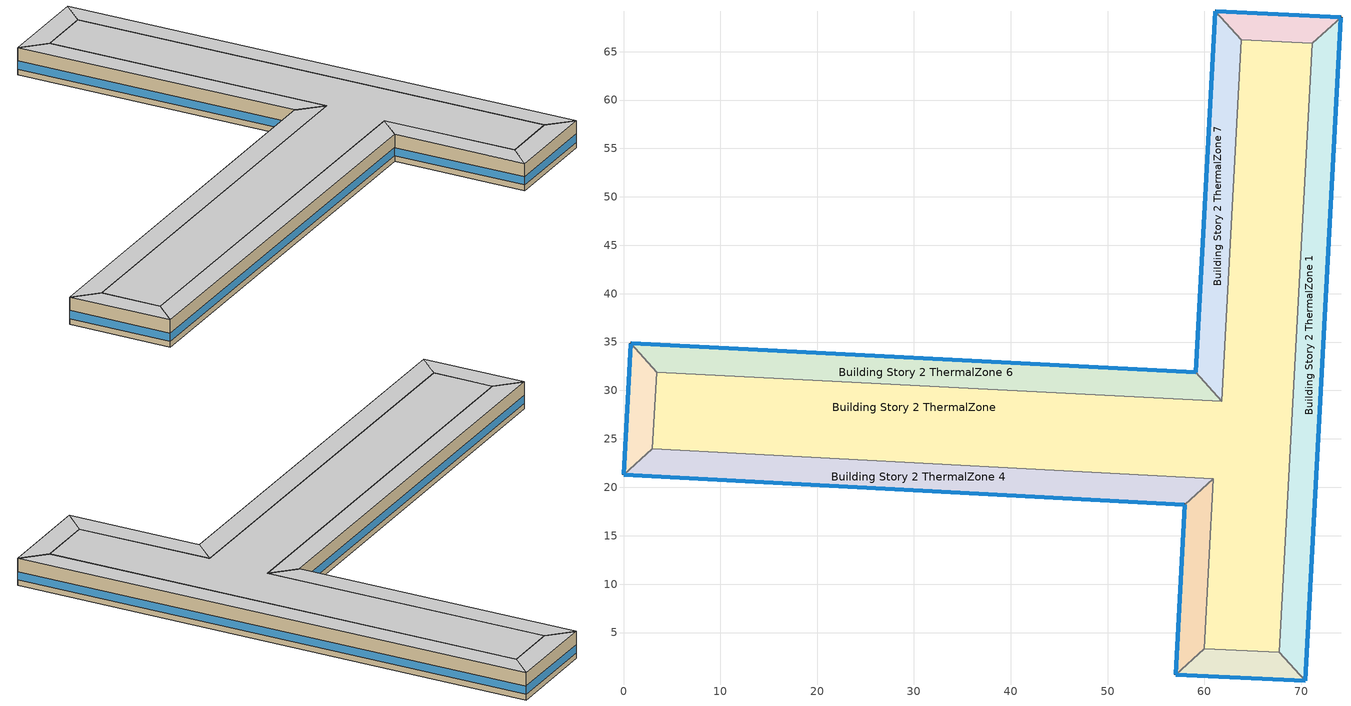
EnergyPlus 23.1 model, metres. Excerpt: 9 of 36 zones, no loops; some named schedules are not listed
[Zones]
Building Story 2 ThermalZone
 floor adiabatic (Typical Interior Ceiling): 71.13,65.85 67.74,2.97 59.99,3.35 60.92,20.89 2.98,23.99 3.43,31.9 61.79,28.9 63.8,66.22 z3.6
 wall adiabatic (Typical Interior Wall): 67.74,2.97 71.13,65.85 63.8,66.22 61.79,28.9 3.43,31.9 2.98,23.99 60.92,20.89 59.99,3.35 67.74,2.97 z3.6:7.2
 ceiling adiabatic (Typical Interior Floor): 63.8,66.22 61.79,28.9 3.43,31.9 2.98,23.99 60.92,20.89 59.99,3.35 67.74,2.97 71.13,65.85 z7.2
Building Story 2 ThermalZone 1
 floor adiabatic (Typical Interior Ceiling): 74.1,68.52 70.42,0 67.74,2.97 71.13,65.85 z3.6
 wall outside (Typical Insulated Steel Framed Exterior Wall R-12.99): 70.42,0 74.1,68.52 z3.6:7.2
 wall adiabatic (Typical Interior Wall): 74.1,68.52 71.13,65.85 67.74,2.97 70.42,0 z3.6:7.2
 window (U 0.55 SHGC 0.25): 70.42,0.03 74.1,68.5 z4.36:5.44
 ceiling adiabatic (Typical Interior Floor): 71.13,65.85 67.74,2.97 70.42,0 74.1,68.52 z7.2
Building Story 2 ThermalZone 2
 floor adiabatic (Typical Interior Ceiling): 70.42,0 57.02,0.67 59.99,3.35 67.74,2.97 z3.6
 wall outside (Typical Insulated Steel Framed Exterior Wall R-12.99): 57.02,0.67 70.42,0 z3.6:7.2
 wall adiabatic (Typical Interior Wall): 70.42,0 67.74,2.97 59.99,3.35 57.02,0.67 z3.6:7.2
 window (U 0.55 SHGC 0.25): 57.05,0.67 70.4,0 z4.36:5.45
 ceiling adiabatic (Typical Interior Floor): 67.74,2.97 59.99,3.35 57.02,0.67 70.42,0 z7.2
Building Story 2 ThermalZone 3
 floor adiabatic (Typical Interior Ceiling): 57.02,0.67 57.94,18.21 60.92,20.89 59.99,3.35 z3.6
 wall outside (Typical Insulated Steel Framed Exterior Wall R-12.99): 57.94,18.21 57.02,0.67 z3.6:7.2
 wall adiabatic (Typical Interior Wall): 57.02,0.67 59.99,3.35 60.92,20.89 57.94,18.21 z3.6:7.2
 window (U 0.55 SHGC 0.25): 57.94,18.19 57.02,0.69 z4.36:5.45
 ceiling adiabatic (Typical Interior Floor): 59.99,3.35 60.92,20.89 57.94,18.21 57.02,0.67 z7.2
Building Story 2 ThermalZone 4
 floor adiabatic (Typical Interior Ceiling): 57.94,18.21 0,21.32 2.98,23.99 60.92,20.89 z3.6
 wall outside (Typical Insulated Steel Framed Exterior Wall R-12.99): 0,21.32 57.94,18.21 z3.6:7.2
 wall adiabatic (Typical Interior Wall): 57.94,18.21 60.92,20.89 2.98,23.99 0,21.32 z3.6:7.2
 window (U 0.55 SHGC 0.25): 0.03,21.32 57.92,18.22 z4.36:5.44
 ceiling adiabatic (Typical Interior Floor): 60.92,20.89 2.98,23.99 0,21.32 57.94,18.21 z7.2
Building Story 2 ThermalZone 5
 floor adiabatic (Typical Interior Ceiling): 0,21.32 0.75,34.87 3.43,31.9 2.98,23.99 z3.6
 wall outside (Typical Insulated Steel Framed Exterior Wall R-12.99): 0.75,34.87 0,21.32 z3.6:7.2
 wall adiabatic (Typical Interior Wall): 0,21.32 2.98,23.99 3.43,31.9 0.75,34.87 z3.6:7.2
 window (U 0.55 SHGC 0.25): 0.75,34.85 0,21.35 z4.36:5.45
 ceiling adiabatic (Typical Interior Floor): 2.98,23.99 3.43,31.9 0.75,34.87 0,21.32 z7.2
Building Story 2 ThermalZone 6
 floor adiabatic (Typical Interior Ceiling): 0.75,34.87 59.12,31.87 61.79,28.9 3.43,31.9 z3.6
 wall outside (Typical Insulated Steel Framed Exterior Wall R-12.99): 59.12,31.87 0.75,34.87 z3.6:7.2
 wall adiabatic (Typical Interior Wall): 0.75,34.87 3.43,31.9 61.79,28.9 59.12,31.87 z3.6:7.2
 window (U 0.55 SHGC 0.25): 59.09,31.88 0.78,34.87 z4.36:5.44
 ceiling adiabatic (Typical Interior Ceiling): 3.43,31.9 61.79,28.9 59.12,31.87 0.75,34.87 z7.2
Building Story 2 ThermalZone 7
 floor adiabatic (Typical Interior Floor): 59.12,31.87 61.13,69.19 63.8,66.22 61.79,28.9 z3.6
 wall outside (Typical Insulated Steel Framed Exterior Wall R-12.99): 61.13,69.19 59.12,31.87 z3.6:7.2
 wall adiabatic (Typical Interior Wall): 59.12,31.87 61.79,28.9 63.8,66.22 61.13,69.19 z3.6:7.2
 window (U 0.55 SHGC 0.25): 61.12,69.17 59.12,31.9 z4.36:5.44
 ceiling adiabatic (Typical Interior Ceiling): 61.79,28.9 63.8,66.22 61.13,69.19 59.12,31.87 z7.2
Building Story 2 ThermalZone 8
 floor adiabatic (Typical Interior Floor): 61.13,69.19 74.1,68.52 71.13,65.85 63.8,66.22 z3.6
 wall outside (Typical Insulated Steel Framed Exterior Wall R-12.99): 74.1,68.52 61.13,69.19 z3.6:7.2
 wall adiabatic (Typical Interior Wall): 61.13,69.19 63.8,66.22 71.13,65.85 74.1,68.52 z3.6:7.2
 window (U 0.55 SHGC 0.25): 74.08,68.53 61.15,69.19 z4.36:5.45
 ceiling adiabatic (Typical Interior Ceiling): 63.8,66.22 71.13,65.85 74.1,68.52 61.13,69.19 z7.2
[Building]
bld_24: Terrain=City
[Site:Location]
Jack Northrop Fld H_CA_USA: Latitude {deg}=41.3137; Longitude {deg}=-105.578; Time Zone {hr}=-8; Elevation {m}=21
[Site:GroundTemperature:FCfactorMethod]
18.8, 14.3, 13.6, 13.2, 13.3, 12.6, 15.3, 15.6, 17.7, 19.4, 19.7, 18.5
[Site:WaterMainsTemperature]
Calculation Method=Correlation; Annual Average Outdoor Air Temperature {C}=8.96667; Maximum Difference In Monthly Average Outdoor Air Temperatures {deltaC}=26.2
[SizingPeriod:DesignDay] Day of Month=21; Dry-Bulb Temperature Range Modifier Type=DefaultMultipliers; Humidity Condition Type=Wetbulb; Barometric Pressure {Pa}=98769; Rain Indicator=No; Snow Indicator=No; Daylight Saving Time Indicator=No; Begin Environment Reset Mode=FullResetAtBeginEnvironment
Name | Month | Day Type | Maximum Dry-Bulb Temperature {C} | Daily Dry-Bulb Temperature Range {deltaC} | Wetbulb or DewPoint at Maximum Dry-Bulb {C} | Wind Speed {m/s} | Wind Direction {deg} | Solar Model Indicator | ASHRAE Clear Sky Optical Depth for Beam Irradiance (taub) | ASHRAE Clear Sky Optical Depth for Diffuse Irradiance (taud) | Sky Clearness
Buffalo Niagara Intl Ap Ann Clg .4% Condns DB=>MWB 1 | 7 | SummerDesignDay | 30.3 | 9.3 | 21.8 | 5.7 | 240 | ASHRAETau | 0.462 | 2.001
Buffalo Niagara Intl Ap Ann Clg .4% Condns WB=>MDB 1 | 7 | SummerDesignDay | 27.8 | 9.3 | 23.8 | 5.7 | 240 | ASHRAETau | 0.462 | 2.001
Buffalo Niagara Intl Ap Ann Htg 99.6% Condns DB 1 | 1 | WinterDesignDay | -16.3 | 0 | -16.3 | 5.1 | 270 | ASHRAEClearSky |  |  | 0
[Material] Thermal Absorptance=0.9; Solar Absorptance=0.7
Name | Roughness | Thickness {m} | Conductivity {W/m-K} | Density {kg/m3} | Specific Heat {J/kg-K} | Visible Absorptance
100mm Normalweight concrete floor | MediumRough | 0.1016 | 2.31045 | 2322 | 832.557 | 0.7
25mm Stucco | Smooth | 0.0254 | 0.72 | 1856 | 840 | 0.7
5/8 in. Gypsum Board | MediumSmooth | 0.0159 | 0.16 | 800 | 1090 | 0.7
G01 13mm gypsum board | Smooth | 0.0127 | 0.160031 | 800.001 | 1090.73 | 0.5
Std Wood 6inch 1; Std Wood 6inch 2 | MediumSmooth | 0.15 | 0.12 | 540 | 1210 | 0.7
[Material:NoMass] Roughness=Smooth; Thermal Absorptance=0.9; Solar Absorptance=0.7
Name | Thermal Resistance {m2-K/W} | Visible Absorptance
CP02 CARPET PAD | 0.21648 | 0.8
Typical Insulation R-10.81 | 1.90342 | 0.7
[WindowMaterial:Gas]
Gap_1_W_0_0032: Gas Type=Air; Thickness {m}=0.0032
[WindowMaterial:Glazing] Optical Data Type=SpectralAverage; Infrared Transmittance at Normal Incidence=0; Back Side Infrared Hemispherical Emissivity=0.84; Conductivity {W/m-K}=1; Dirt Correction Factor for Solar and Visible Transmittance=1; Solar Diffusing=No
Name | Thickness {m} | Solar Transmittance at Normal Incidence | Front Side Solar Reflectance at Normal Incidence | Back Side Solar Reflectance at Normal Incidence | Visible Transmittance at Normal Incidence | Front Side Visible Reflectance at Normal Incidence | Back Side Visible Reflectance at Normal Incidence | Front Side Infrared Hemispherical Emissivity
Glass_2022F_LayerAvg | 0.0039 | 0.355897 | 0.394095 | 0.265645 | 0.677694 | 0.042734 | 0.05547 | 0.046
Glass_2175_LayerAvg | 0.0086 | 0.167758 | 0.217606 | 0.437978 | 0.416044 | 0.078729 | 0.10654 | 0.84
[Construction]
InteriorFurnishings 1: Std Wood 6inch 1
InteriorFurnishings 2: Std Wood 6inch 2
Typical Insulated Steel Framed Exterior Wall R-12.99: 25mm Stucco, 5/8 in. Gypsum Board, Typical Insulation R-10.81, 5/8 in. Gypsum Board
Typical Interior Ceiling: CP02 CARPET PAD, 100mm Normalweight concrete floor
Typical Interior Floor: 100mm Normalweight concrete floor, CP02 CARPET PAD
Typical Interior Wall: G01 13mm gypsum board, G01 13mm gypsum board
U 0.55 SHGC 0.25: Glass_2175_LayerAvg, Gap_1_W_0_0032, Glass_2022F_LayerAvg
[Zone] Multiplier=1; Part of Total Floor Area=Yes
Building Story 2 ThermalZone; Building Story 2 ThermalZone 1; Building Story 2 ThermalZone 2; Building Story 2 ThermalZone 3; Building Story 2 ThermalZone 4; Building Story 2 ThermalZone 5; Building Story 2 ThermalZone 6; Building Story 2 ThermalZone 7; Building Story 2 ThermalZone 8
[Space] Space Type=Story Mid Blended Space Type
Name | Zone
Building Story 2 Space | Building Story 2 ThermalZone
Building Story 2 Space 1 | Building Story 2 ThermalZone 1
Building Story 2 Space 2 | Building Story 2 ThermalZone 2
Building Story 2 Space 3 | Building Story 2 ThermalZone 3
Building Story 2 Space 4 | Building Story 2 ThermalZone 4
Building Story 2 Space 5 | Building Story 2 ThermalZone 5
Building Story 2 Space 6 | Building Story 2 ThermalZone 6
Building Story 2 Space 7 | Building Story 2 ThermalZone 7
Building Story 2 Space 8 | Building Story 2 ThermalZone 8
[SpaceList]
Story Mid Blended Space Type: Building Story 2 Space 5, Building Story 2 Space 3, Building Story 2 Space 2, Building Story 2 Space 1, Building Story 2 Space 6, Building Story 2 Space 4, Building Story 2 Space, Building Story 2 Space 7, Building Story 2 Space 8
[InternalMass]
Name | Construction | Zone or ZoneList | Space or SpaceList | Surface Area {m2}
Building Story 2 Space 5 SecondarySchool Classroom A  - Story Mid Mass; Building Story 2 Space 5 SecondarySchool Classroom C  - Story Mid Mass | InteriorFurnishings 1 | Building Story 2 ThermalZone 5 | Building Story 2 Space 5 | 12.691
Building Story 2 Space 3 SecondarySchool Classroom A  - Story Mid Mass; Building Story 2 Space 3 SecondarySchool Classroom C  - Story Mid Mass | InteriorFurnishings 1 | Building Story 2 ThermalZone 3 | Building Story 2 Space 3 | 20.7305
Building Story 2 Space 2 SecondarySchool Classroom A  - Story Mid Mass; Building Story 2 Space 2 SecondarySchool Classroom C  - Story Mid Mass | InteriorFurnishings 1 | Building Story 2 ThermalZone 2 | Building Story 2 Space 2 | 12.5026
Building Story 2 Space 1 SecondarySchool Classroom A  - Story Mid Mass; Building Story 2 Space 1 SecondarySchool Classroom C  - Story Mid Mass | InteriorFurnishings 1 | Building Story 2 ThermalZone 1 | Building Story 2 Space 1 | 77.7098
Building Story 2 Space 6 SecondarySchool Classroom A  - Story Mid Mass; Building Story 2 Space 6 SecondarySchool Classroom C  - Story Mid Mass | InteriorFurnishings 1 | Building Story 2 ThermalZone 6 | Building Story 2 Space 6 | 69.1131
Building Story 2 Space 4 SecondarySchool Classroom A  - Story Mid Mass; Building Story 2 Space 4 SecondarySchool Classroom C  - Story Mid Mass | InteriorFurnishings 1 | Building Story 2 ThermalZone 4 | Building Story 2 Space 4 | 68.4896
Building Story 2 Space SecondarySchool Classroom A  - Story Mid Mass; Building Story 2 Space SecondarySchool Classroom C  - Story Mid Mass | InteriorFurnishings 1 | Building Story 2 ThermalZone | Building Story 2 Space | 390.805
Building Story 2 Space 7 SecondarySchool Classroom A  - Story Mid Mass; Building Story 2 Space 7 SecondarySchool Classroom C  - Story Mid Mass | InteriorFurnishings 1 | Building Story 2 ThermalZone 7 | Building Story 2 Space 7 | 44.1744
Building Story 2 Space 8 SecondarySchool Classroom A  - Story Mid Mass; Building Story 2 Space 8 SecondarySchool Classroom C  - Story Mid Mass | InteriorFurnishings 1 | Building Story 2 ThermalZone 8 | Building Story 2 Space 8 | 12.0041
Building Story 2 Space 5 SecondarySchool Classroom A end_a - Story Mid Mass; Building Story 2 Space 5 SecondarySchool Classroom C end_a - Story Mid Mass | InteriorFurnishings 1 | Building Story 2 ThermalZone 5 | Building Story 2 Space 5 | 1.61607
Building Story 2 Space 3 SecondarySchool Classroom A end_a - Story Mid Mass; Building Story 2 Space 3 SecondarySchool Classroom C end_a - Story Mid Mass | InteriorFurnishings 1 | Building Story 2 ThermalZone 3 | Building Story 2 Space 3 | 2.63982
Building Story 2 Space 2 SecondarySchool Classroom A end_a - Story Mid Mass; Building Story 2 Space 2 SecondarySchool Classroom C end_a - Story Mid Mass | InteriorFurnishings 1 | Building Story 2 ThermalZone 2 | Building Story 2 Space 2 | 1.59208
Building Story 2 Space 1 SecondarySchool Classroom A end_a - Story Mid Mass; Building Story 2 Space 1 SecondarySchool Classroom C end_a - Story Mid Mass | InteriorFurnishings 1 | Building Story 2 ThermalZone 1 | Building Story 2 Space 1 | 9.89555
Building Story 2 Space 6 SecondarySchool Classroom A end_a - Story Mid Mass; Building Story 2 Space 6 SecondarySchool Classroom C end_a - Story Mid Mass | InteriorFurnishings 1 | Building Story 2 ThermalZone 6 | Building Story 2 Space 6 | 8.80084
Building Story 2 Space 4 SecondarySchool Classroom A end_a - Story Mid Mass; Building Story 2 Space 4 SecondarySchool Classroom C end_a - Story Mid Mass | InteriorFurnishings 1 | Building Story 2 ThermalZone 4 | Building Story 2 Space 4 | 8.72145
Building Story 2 Space SecondarySchool Classroom A end_a - Story Mid Mass; Building Story 2 Space SecondarySchool Classroom C end_a - Story Mid Mass | InteriorFurnishings 1 | Building Story 2 ThermalZone | Building Story 2 Space | 49.765
Building Story 2 Space 7 SecondarySchool Classroom A end_a - Story Mid Mass; Building Story 2 Space 7 SecondarySchool Classroom C end_a - Story Mid Mass | InteriorFurnishings 1 | Building Story 2 ThermalZone 7 | Building Story 2 Space 7 | 5.62516
Building Story 2 Space 8 SecondarySchool Classroom A end_a - Story Mid Mass; Building Story 2 Space 8 SecondarySchool Classroom C end_a - Story Mid Mass | InteriorFurnishings 1 | Building Story 2 ThermalZone 8 | Building Story 2 Space 8 | 1.5286
Building Story 2 Space 5 SecondarySchool Corridor B  - Story Mid Mass | InteriorFurnishings 1 | Building Story 2 ThermalZone 5 | Building Story 2 Space 5 | 17.8951
Building Story 2 Space 3 SecondarySchool Corridor B  - Story Mid Mass | InteriorFurnishings 1 | Building Story 2 ThermalZone 3 | Building Story 2 Space 3 | 29.2313
Building Story 2 Space 2 SecondarySchool Corridor B  - Story Mid Mass | InteriorFurnishings 1 | Building Story 2 ThermalZone 2 | Building Story 2 Space 2 | 17.6295
Building Story 2 Space 1 SecondarySchool Corridor B  - Story Mid Mass | InteriorFurnishings 1 | Building Story 2 ThermalZone 1 | Building Story 2 Space 1 | 109.576
Building Story 2 Space 6 SecondarySchool Corridor B  - Story Mid Mass | InteriorFurnishings 1 | Building Story 2 ThermalZone 6 | Building Story 2 Space 6 | 97.4538
Building Story 2 Space 4 SecondarySchool Corridor B  - Story Mid Mass | InteriorFurnishings 1 | Building Story 2 ThermalZone 4 | Building Story 2 Space 4 | 96.5746
Building Story 2 Space SecondarySchool Corridor B  - Story Mid Mass | InteriorFurnishings 1 | Building Story 2 ThermalZone | Building Story 2 Space | 551.06
Building Story 2 Space 7 SecondarySchool Corridor B  - Story Mid Mass | InteriorFurnishings 1 | Building Story 2 ThermalZone 7 | Building Story 2 Space 7 | 62.2887
Building Story 2 Space 8 SecondarySchool Corridor B  - Story Mid Mass | InteriorFurnishings 1 | Building Story 2 ThermalZone 8 | Building Story 2 Space 8 | 16.9266
Building Story 2 Space 5 SecondarySchool Corridor B end_a - Story Mid Mass | InteriorFurnishings 1 | Building Story 2 ThermalZone 5 | Building Story 2 Space 5 | 2.27876
Building Story 2 Space 3 SecondarySchool Corridor B end_a - Story Mid Mass | InteriorFurnishings 1 | Building Story 2 ThermalZone 3 | Building Story 2 Space 3 | 3.7223
Building Story 2 Space 2 SecondarySchool Corridor B end_a - Story Mid Mass | InteriorFurnishings 1 | Building Story 2 ThermalZone 2 | Building Story 2 Space 2 | 2.24493
Building Story 2 Space 1 SecondarySchool Corridor B end_a - Story Mid Mass | InteriorFurnishings 1 | Building Story 2 ThermalZone 1 | Building Story 2 Space 1 | 13.9533
Building Story 2 Space 6 SecondarySchool Corridor B end_a - Story Mid Mass | InteriorFurnishings 1 | Building Story 2 ThermalZone 6 | Building Story 2 Space 6 | 12.4097
Building Story 2 Space 4 SecondarySchool Corridor B end_a - Story Mid Mass | InteriorFurnishings 1 | Building Story 2 ThermalZone 4 | Building Story 2 Space 4 | 12.2978
Building Story 2 Space SecondarySchool Corridor B end_a - Story Mid Mass | InteriorFurnishings 1 | Building Story 2 ThermalZone | Building Story 2 Space | 70.1718
Building Story 2 Space 7 SecondarySchool Corridor B end_a - Story Mid Mass | InteriorFurnishings 1 | Building Story 2 ThermalZone 7 | Building Story 2 Space 7 | 7.93183
Building Story 2 Space 8 SecondarySchool Corridor B end_a - Story Mid Mass | InteriorFurnishings 1 | Building Story 2 ThermalZone 8 | Building Story 2 Space 8 | 2.15542
Building Story 2 Space 5 SecondarySchool Gym A  - Story Mid Mass; Building Story 2 Space 5 SecondarySchool Gym C  - Story Mid Mass | InteriorFurnishings 1 | Building Story 2 ThermalZone 5 | Building Story 2 Space 5 | 0.884939
Building Story 2 Space 3 SecondarySchool Gym A  - Story Mid Mass; Building Story 2 Space 3 SecondarySchool Gym C  - Story Mid Mass | InteriorFurnishings 1 | Building Story 2 ThermalZone 3 | Building Story 2 Space 3 | 1.44553
Building Story 2 Space 2 SecondarySchool Gym A  - Story Mid Mass; Building Story 2 Space 2 SecondarySchool Gym C  - Story Mid Mass | InteriorFurnishings 1 | Building Story 2 ThermalZone 2 | Building Story 2 Space 2 | 0.871801
Building Story 2 Space 1 SecondarySchool Gym A  - Story Mid Mass; Building Story 2 Space 1 SecondarySchool Gym C  - Story Mid Mass | InteriorFurnishings 1 | Building Story 2 ThermalZone 1 | Building Story 2 Space 1 | 5.41868
Building Story 2 Space 6 SecondarySchool Gym A  - Story Mid Mass; Building Story 2 Space 6 SecondarySchool Gym C  - Story Mid Mass | InteriorFurnishings 1 | Building Story 2 ThermalZone 6 | Building Story 2 Space 6 | 4.81923
Building Story 2 Space 4 SecondarySchool Gym A  - Story Mid Mass; Building Story 2 Space 4 SecondarySchool Gym C  - Story Mid Mass | InteriorFurnishings 1 | Building Story 2 ThermalZone 4 | Building Story 2 Space 4 | 4.77575
Building Story 2 Space SecondarySchool Gym A  - Story Mid Mass; Building Story 2 Space SecondarySchool Gym C  - Story Mid Mass | InteriorFurnishings 1 | Building Story 2 ThermalZone | Building Story 2 Space | 27.2507
Building Story 2 Space 7 SecondarySchool Gym A  - Story Mid Mass; Building Story 2 Space 7 SecondarySchool Gym C  - Story Mid Mass | InteriorFurnishings 1 | Building Story 2 ThermalZone 7 | Building Story 2 Space 7 | 3.08026
Building Story 2 Space 8 SecondarySchool Gym A  - Story Mid Mass; Building Story 2 Space 8 SecondarySchool Gym C  - Story Mid Mass | InteriorFurnishings 1 | Building Story 2 ThermalZone 8 | Building Story 2 Space 8 | 0.837042
Building Story 2 Space 5 SecondarySchool Gym A end_b - Story Mid Mass; Building Story 2 Space 5 SecondarySchool Gym C end_b - Story Mid Mass | InteriorFurnishings 1 | Building Story 2 ThermalZone 5 | Building Story 2 Space 5 | 0.749153
Building Story 2 Space 3 SecondarySchool Gym A end_b - Story Mid Mass; Building Story 2 Space 3 SecondarySchool Gym C end_b - Story Mid Mass | InteriorFurnishings 1 | Building Story 2 ThermalZone 3 | Building Story 2 Space 3 | 1.22373
Building Story 2 Space 2 SecondarySchool Gym A end_b - Story Mid Mass; Building Story 2 Space 2 SecondarySchool Gym C end_b - Story Mid Mass | InteriorFurnishings 1 | Building Story 2 ThermalZone 2 | Building Story 2 Space 2 | 0.738032
Building Story 2 Space 1 SecondarySchool Gym A end_b - Story Mid Mass; Building Story 2 Space 1 SecondarySchool Gym C end_b - Story Mid Mass | InteriorFurnishings 1 | Building Story 2 ThermalZone 1 | Building Story 2 Space 1 | 4.58723
Building Story 2 Space 6 SecondarySchool Gym A end_b - Story Mid Mass; Building Story 2 Space 6 SecondarySchool Gym C end_b - Story Mid Mass | InteriorFurnishings 1 | Building Story 2 ThermalZone 6 | Building Story 2 Space 6 | 4.07976
Building Story 2 Space 4 SecondarySchool Gym A end_b - Story Mid Mass; Building Story 2 Space 4 SecondarySchool Gym C end_b - Story Mid Mass | InteriorFurnishings 1 | Building Story 2 ThermalZone 4 | Building Story 2 Space 4 | 4.04296
Building Story 2 Space SecondarySchool Gym A end_b - Story Mid Mass; Building Story 2 Space SecondarySchool Gym C end_b - Story Mid Mass | InteriorFurnishings 1 | Building Story 2 ThermalZone | Building Story 2 Space | 23.0693
Building Story 2 Space 7 SecondarySchool Gym A end_b - Story Mid Mass; Building Story 2 Space 7 SecondarySchool Gym C end_b - Story Mid Mass | InteriorFurnishings 1 | Building Story 2 ThermalZone 7 | Building Story 2 Space 7 | 2.60763
Building Story 2 Space 8 SecondarySchool Gym A end_b - Story Mid Mass; Building Story 2 Space 8 SecondarySchool Gym C end_b - Story Mid Mass | InteriorFurnishings 1 | Building Story 2 ThermalZone 8 | Building Story 2 Space 8 | 0.708606
Building Story 2 Space 5 SecondarySchool Gym B  - Story Mid Mass | InteriorFurnishings 1 | Building Story 2 ThermalZone 5 | Building Story 2 Space 5 | 4.73988
Building Story 2 Space 3 SecondarySchool Gym B  - Story Mid Mass | InteriorFurnishings 1 | Building Story 2 ThermalZone 3 | Building Story 2 Space 3 | 7.7425
Building Story 2 Space 2 SecondarySchool Gym B  - Story Mid Mass | InteriorFurnishings 1 | Building Story 2 ThermalZone 2 | Building Story 2 Space 2 | 4.66952
Building Story 2 Space 1 SecondarySchool Gym B  - Story Mid Mass | InteriorFurnishings 1 | Building Story 2 ThermalZone 1 | Building Story 2 Space 1 | 29.0234
Building Story 2 Space 6 SecondarySchool Gym B  - Story Mid Mass | InteriorFurnishings 1 | Building Story 2 ThermalZone 6 | Building Story 2 Space 6 | 25.8126
Building Story 2 Space 4 SecondarySchool Gym B  - Story Mid Mass | InteriorFurnishings 1 | Building Story 2 ThermalZone 4 | Building Story 2 Space 4 | 25.5797
Building Story 2 Space SecondarySchool Gym B  - Story Mid Mass | InteriorFurnishings 1 | Building Story 2 ThermalZone | Building Story 2 Space | 145.959
Building Story 2 Space 7 SecondarySchool Gym B  - Story Mid Mass | InteriorFurnishings 1 | Building Story 2 ThermalZone 7 | Building Story 2 Space 7 | 16.4984
Building Story 2 Space 8 SecondarySchool Gym B  - Story Mid Mass | InteriorFurnishings 1 | Building Story 2 ThermalZone 8 | Building Story 2 Space 8 | 4.48334
Building Story 2 Space 5 SecondarySchool Gym B end_b - Story Mid Mass | InteriorFurnishings 1 | Building Story 2 ThermalZone 5 | Building Story 2 Space 5 | 4.01259
Building Story 2 Space 3 SecondarySchool Gym B end_b - Story Mid Mass | InteriorFurnishings 1 | Building Story 2 ThermalZone 3 | Building Story 2 Space 3 | 6.55448
Building Story 2 Space 2 SecondarySchool Gym B end_b - Story Mid Mass | InteriorFurnishings 1 | Building Story 2 ThermalZone 2 | Building Story 2 Space 2 | 3.95302
Building Story 2 Space 1 SecondarySchool Gym B end_b - Story Mid Mass | InteriorFurnishings 1 | Building Story 2 ThermalZone 1 | Building Story 2 Space 1 | 24.57
Building Story 2 Space 6 SecondarySchool Gym B end_b - Story Mid Mass | InteriorFurnishings 1 | Building Story 2 ThermalZone 6 | Building Story 2 Space 6 | 21.8519
Building Story 2 Space 4 SecondarySchool Gym B end_b - Story Mid Mass | InteriorFurnishings 1 | Building Story 2 ThermalZone 4 | Building Story 2 Space 4 | 21.6548
Building Story 2 Space SecondarySchool Gym B end_b - Story Mid Mass | InteriorFurnishings 1 | Building Story 2 ThermalZone | Building Story 2 Space | 123.563
Building Story 2 Space 7 SecondarySchool Gym B end_b - Story Mid Mass | InteriorFurnishings 1 | Building Story 2 ThermalZone 7 | Building Story 2 Space 7 | 13.9669
Building Story 2 Space 8 SecondarySchool Gym B end_b - Story Mid Mass | InteriorFurnishings 1 | Building Story 2 ThermalZone 8 | Building Story 2 Space 8 | 3.79542
Building Story 2 Space Mass | InteriorFurnishings 2 | Building Story 2 ThermalZone | Building Story 2 Space | 1872.53
Building Story 2 Space 1 Mass | InteriorFurnishings 2 | Building Story 2 ThermalZone 1 | Building Story 2 Space 1 | 372.345
Building Story 2 Space 2 Mass | InteriorFurnishings 2 | Building Story 2 ThermalZone 2 | Building Story 2 Space 2 | 59.906
Building Story 2 Space 3 Mass | InteriorFurnishings 2 | Building Story 2 ThermalZone 3 | Building Story 2 Space 3 | 99.3297
Building Story 2 Space 4 Mass | InteriorFurnishings 2 | Building Story 2 ThermalZone 4 | Building Story 2 Space 4 | 328.166
Building Story 2 Space 5 Mass | InteriorFurnishings 2 | Building Story 2 ThermalZone 5 | Building Story 2 Space 5 | 60.8087
Building Story 2 Space 6 Mass | InteriorFurnishings 2 | Building Story 2 ThermalZone 6 | Building Story 2 Space 6 | 331.154
Building Story 2 Space 7 Mass | InteriorFurnishings 2 | Building Story 2 ThermalZone 7 | Building Story 2 Space 7 | 211.661
Building Story 2 Space 8 Mass | InteriorFurnishings 2 | Building Story 2 ThermalZone 8 | Building Story 2 Space 8 | 57.5175
[Lights] Zone or ZoneList or Space or SpaceList=Story Mid Blended Space Type; Design Level Calculation Method=Watts/Area; Return Air Fraction=0; Fraction Radiant=0.37; Fraction Visible=0.2; Fraction Replaceable=1
Name | Schedule | Watts per Zone Floor Area {W/m2}
SecondarySchool Classroom Lights 1 | SchoolSecondary BLDG_LIGHT_CLASSROOM_SCH_2013 | 6.28069
SecondarySchool Corridor Lights 1 | SchoolSecondary BLDG_LIGHT_CORRIDOR_SCH_2013 | 2.35688
SecondarySchool Gym Lights 2 | SchoolSecondary BLDG_LIGHT_GYM_SCH_2013 | 1.53202
[People] Zone or ZoneList or Space or SpaceList=Story Mid Blended Space Type; Number of People Calculation Method=People/Area; Fraction Radiant=0.3; Activity Level Schedule=SchoolSecondary ACTIVITY_SCH; Enable ASHRAE 55 Comfort Warnings=Yes; Mean Radiant Temperature Calculation Type=ZoneAveraged; Work Efficiency Schedule=Work Efficiency Schedule; Clothing Insulation Schedule=Clothing Schedule; Air Velocity Schedule=Air Velocity Schedule; Thermal Comfort Model 1 Type=Fanger
Name | Number of People Schedule | People per Floor Area {person/m2}
SecondarySchool Classroom People 1 | SchoolSecondary BLDG_OCC_SCH | 0.177277
SecondarySchool Gym People 2 | SchoolSecondary BLDG_OCC_SCH_Gym | 0.0638343
[ElectricEquipment] Zone or ZoneList or Space or SpaceList=Story Mid Blended Space Type; Schedule=SchoolSecondary BLDG_EQUIP_SCH_2013; Design Level Calculation Method=Watts/Area; Fraction Latent=0; Fraction Radiant=0.5; Fraction Lost=0
Name | Watts per Zone Floor Area {W/m2}
SecondarySchool Classroom Elec Equip 1 | 4.70545
SecondarySchool Corridor Elec Equip 1 | 1.32128
SecondarySchool Gym Elec Equip 2 | 0.978793
[ZoneInfiltration:DesignFlowRate] Zone or ZoneList or Space or SpaceList=Story Mid Blended Space Type; Schedule=Always On Discrete; Design Flow Rate Calculation Method=Flow/ExteriorArea; Constant Term Coefficient=0; Temperature Term Coefficient=0; Velocity Term Coefficient=0.224; Velocity Squared Term Coefficient=0
Name | Flow Rate per Exterior Surface Area {m3/s-m2}
SecondarySchool Classroom A  - Story Mid Infiltration; SecondarySchool Classroom C  - Story Mid Infiltration | 0.000121608
SecondarySchool Classroom A end_a - Story Mid Infiltration; SecondarySchool Classroom C end_a - Story Mid Infiltration | 4.8891e-05
SecondarySchool Corridor B end_a - Story Mid Infiltration | 4.71038e-05
SecondarySchool Gym A  - Story Mid Infiltration; SecondarySchool Gym C  - Story Mid Infiltration | 1.82924e-05
SecondarySchool Gym A end_b - Story Mid Infiltration; SecondarySchool Gym C end_b - Story Mid Infiltration | 3.09712e-05
SecondarySchool Gym B end_b - Story Mid Infiltration | 8.29435e-05
[Daylighting:Controls] Lighting Control Type=Stepped; Minimum Input Power Fraction for Continuous or ContinuousOff Dimming Control=0.3; Minimum Light Output Fraction for Continuous or ContinuousOff Dimming Control=0.2; Number of Stepped Control Steps=3; Probability Lighting will be Reset When Needed in Manual Stepped Control=1; Glare Calculation Azimuth Angle of View Direction Clockwise from Zone y-Axis {deg}=-0; Maximum Allowable Discomfort Glare Index=22; Illuminance Setpoint at Reference Point 1 {lux}=215
Name | Zone or Space | Glare Calculation Daylighting Reference Point | Daylighting Reference Point 1 | Fraction of Lights Controlled by Reference Point 1 | Daylighting Reference Point 2 | Fraction of Lights Controlled by Reference Point 2 | Illuminance Setpoint at Reference Point 2 {lux}
Building Story 2 ThermalZone 1 DaylightingControls | Building Story 2 ThermalZone 1 | Building Story 2 Space 1 Daylt Sensor 1 | Building Story 2 Space 1 Daylt Sensor 1 | 0.661 | Building Story 2 Space 1 Daylt Sensor 2 | 0.338 | 215
Building Story 2 ThermalZone 2 DaylightingControls | Building Story 2 ThermalZone 2 | Building Story 2 Space 2 Daylt Sensor 1 | Building Story 2 Space 2 Daylt Sensor 1 | 0.713 | Building Story 2 Space 2 Daylt Sensor 2 | 0.286 | 215
Building Story 2 ThermalZone 3 DaylightingControls | Building Story 2 ThermalZone 3 | Building Story 2 Space 3 Daylt Sensor 1 | Building Story 2 Space 3 Daylt Sensor 1 | 0.644 | Building Story 2 Space 3 Daylt Sensor 2 | 0.319 | 215
Building Story 2 ThermalZone 4 DaylightingControls | Building Story 2 ThermalZone 4 | Building Story 2 Space 4 Daylt Sensor 1 | Building Story 2 Space 4 Daylt Sensor 1 | 0.649 | Building Story 2 Space 4 Daylt Sensor 2 | 0.34 | 215
Building Story 2 ThermalZone 5 DaylightingControls | Building Story 2 ThermalZone 5 | Building Story 2 Space 5 Daylt Sensor 1 | Building Story 2 Space 5 Daylt Sensor 1 | 0.712 | Building Story 2 Space 5 Daylt Sensor 2 | 0.287 | 215
Building Story 2 ThermalZone 6 DaylightingControls | Building Story 2 ThermalZone 6 | Building Story 2 Space 6 Daylt Sensor 1 | Building Story 2 Space 6 Daylt Sensor 1 | 0.648 | Building Story 2 Space 6 Daylt Sensor 2 | 0.341 | 215
Building Story 2 ThermalZone 7 DaylightingControls | Building Story 2 ThermalZone 7 | Building Story 2 Space 7 Daylt Sensor 1 | Building Story 2 Space 7 Daylt Sensor 1 | 0.647 | Building Story 2 Space 7 Daylt Sensor 2 | 0.336 | 215
Building Story 2 ThermalZone 8 DaylightingControls | Building Story 2 ThermalZone 8 | Building Story 2 Space 8 Daylt Sensor 1 | Building Story 2 Space 8 Daylt Sensor 1 | 0.716
[Exterior:Lights] Control Option=AstronomicalClock
Name | Schedule | Design Level {W}
Building Facades | Schedule Ruleset 1 | 827.569
Main Entries | Schedule Ruleset 2 | 350.654
Other Doors | Schedule Ruleset 2 | 331.66
Parking Areas and Drives | Schedule Ruleset 2 | 6977.51
[Schedule:Week:Daily]
SchoolSecondary BLDG_LIGHT_CLASSROOM_SCH_2013 Week Rule - Jan1-Jan3: SchoolSecondary BLDG_LIGHT_CLASSROOM_SCH_2013 Wkdy Day, SchoolSecondary BLDG_LIGHT_CLASSROOM_SCH_2013 Wkdy Day, SchoolSecondary BLDG_LIGHT_CLASSROOM_SCH_2013 Wkdy Day, SchoolSecondary BLDG_LIGHT_CLASSROOM_SCH_2013 Wkdy Day, SchoolSecondary BLDG_LIGHT_CLASSROOM_SCH_2013 Wkdy Day, SchoolSecondary BLDG_LIGHT_CLASSROOM_SCH_2013 Wkdy Day, SchoolSecondary BLDG_LIGHT_CLASSROOM_SCH_2013 Wknd Day, SchoolSecondary BLDG_LIGHT_CLASSROOM_SCH_2013 Default, SchoolSecondary BLDG_LIGHT_CLASSROOM_SCH_2013 Summer Design Day, SchoolSecondary BLDG_LIGHT_CLASSROOM_SCH_2013 Winter Design Day, SchoolSecondary BLDG_LIGHT_CLASSROOM_SCH_2013 Default, SchoolSecondary BLDG_LIGHT_CLASSROOM_SCH_2013 Default
SchoolSecondary BLDG_LIGHT_CLASSROOM_SCH_2013 Week Rule - Jan4-Jun27: SchoolSecondary BLDG_LIGHT_CLASSROOM_SCH_2013 Wknd Day, SchoolSecondary BLDG_LIGHT_CLASSROOM_SCH_2013 Wkdy Day, SchoolSecondary BLDG_LIGHT_CLASSROOM_SCH_2013 Wkdy Day, SchoolSecondary BLDG_LIGHT_CLASSROOM_SCH_2013 Wkdy Day, SchoolSecondary BLDG_LIGHT_CLASSROOM_SCH_2013 Wkdy Day, SchoolSecondary BLDG_LIGHT_CLASSROOM_SCH_2013 Wkdy Day, SchoolSecondary BLDG_LIGHT_CLASSROOM_SCH_2013 Wknd Day, SchoolSecondary BLDG_LIGHT_CLASSROOM_SCH_2013 Default, SchoolSecondary BLDG_LIGHT_CLASSROOM_SCH_2013 Summer Design Day, SchoolSecondary BLDG_LIGHT_CLASSROOM_SCH_2013 Winter Design Day, SchoolSecondary BLDG_LIGHT_CLASSROOM_SCH_2013 Default, SchoolSecondary BLDG_LIGHT_CLASSROOM_SCH_2013 Default
SchoolSecondary BLDG_LIGHT_CLASSROOM_SCH_2013 Week Rule - Jun28-Jul4: SchoolSecondary BLDG_LIGHT_CLASSROOM_SCH_2013 Wknd Day, SchoolSecondary BLDG_LIGHT_CLASSROOM_SCH_2013 Wkdy Day, SchoolSecondary BLDG_LIGHT_CLASSROOM_SCH_2013 Wkdy Day, SchoolSecondary BLDG_LIGHT_CLASSROOM_SCH_2013 Wkdy Day 1, SchoolSecondary BLDG_LIGHT_CLASSROOM_SCH_2013 Wkdy Day 1, SchoolSecondary BLDG_LIGHT_CLASSROOM_SCH_2013 Wkdy Day 1, SchoolSecondary BLDG_LIGHT_CLASSROOM_SCH_2013 Wknd Day 1, SchoolSecondary BLDG_LIGHT_CLASSROOM_SCH_2013 Default, SchoolSecondary BLDG_LIGHT_CLASSROOM_SCH_2013 Summer Design Day, SchoolSecondary BLDG_LIGHT_CLASSROOM_SCH_2013 Winter Design Day, SchoolSecondary BLDG_LIGHT_CLASSROOM_SCH_2013 Default, SchoolSecondary BLDG_LIGHT_CLASSROOM_SCH_2013 Default
SchoolSecondary BLDG_LIGHT_CLASSROOM_SCH_2013 Week Rule - Jul5-Aug29: SchoolSecondary BLDG_LIGHT_CLASSROOM_SCH_2013 Wknd Day 1, SchoolSecondary BLDG_LIGHT_CLASSROOM_SCH_2013 Wkdy Day 1, SchoolSecondary BLDG_LIGHT_CLASSROOM_SCH_2013 Wkdy Day 1, SchoolSecondary BLDG_LIGHT_CLASSROOM_SCH_2013 Wkdy Day 1, SchoolSecondary BLDG_LIGHT_CLASSROOM_SCH_2013 Wkdy Day 1, SchoolSecondary BLDG_LIGHT_CLASSROOM_SCH_2013 Wkdy Day 1, SchoolSecondary BLDG_LIGHT_CLASSROOM_SCH_2013 Wknd Day 1, SchoolSecondary BLDG_LIGHT_CLASSROOM_SCH_2013 Default, SchoolSecondary BLDG_LIGHT_CLASSROOM_SCH_2013 Summer Design Day, SchoolSecondary BLDG_LIGHT_CLASSROOM_SCH_2013 Winter Design Day, SchoolSecondary BLDG_LIGHT_CLASSROOM_SCH_2013 Default, SchoolSecondary BLDG_LIGHT_CLASSROOM_SCH_2013 Default
SchoolSecondary BLDG_LIGHT_CLASSROOM_SCH_2013 Week Rule - Aug30-Sep5: SchoolSecondary BLDG_LIGHT_CLASSROOM_SCH_2013 Wknd Day 1, SchoolSecondary BLDG_LIGHT_CLASSROOM_SCH_2013 Wkdy Day 1, SchoolSecondary BLDG_LIGHT_CLASSROOM_SCH_2013 Wkdy Day 2, SchoolSecondary BLDG_LIGHT_CLASSROOM_SCH_2013 Wkdy Day 2, SchoolSecondary BLDG_LIGHT_CLASSROOM_SCH_2013 Wkdy Day 2, SchoolSecondary BLDG_LIGHT_CLASSROOM_SCH_2013 Wkdy Day 2, SchoolSecondary BLDG_LIGHT_CLASSROOM_SCH_2013 Default, SchoolSecondary BLDG_LIGHT_CLASSROOM_SCH_2013 Default, SchoolSecondary BLDG_LIGHT_CLASSROOM_SCH_2013 Summer Design Day, SchoolSecondary BLDG_LIGHT_CLASSROOM_SCH_2013 Winter Design Day, SchoolSecondary BLDG_LIGHT_CLASSROOM_SCH_2013 Default, SchoolSecondary BLDG_LIGHT_CLASSROOM_SCH_2013 Default
SchoolSecondary BLDG_LIGHT_CLASSROOM_SCH_2013 Week Rule - Sep6-Dec31: SchoolSecondary BLDG_LIGHT_CLASSROOM_SCH_2013 Default, SchoolSecondary BLDG_LIGHT_CLASSROOM_SCH_2013 Wkdy Day 2, SchoolSecondary BLDG_LIGHT_CLASSROOM_SCH_2013 Wkdy Day 2, SchoolSecondary BLDG_LIGHT_CLASSROOM_SCH_2013 Wkdy Day 2, SchoolSecondary BLDG_LIGHT_CLASSROOM_SCH_2013 Wkdy Day 2, SchoolSecondary BLDG_LIGHT_CLASSROOM_SCH_2013 Wkdy Day 2, SchoolSecondary BLDG_LIGHT_CLASSROOM_SCH_2013 Default, SchoolSecondary BLDG_LIGHT_CLASSROOM_SCH_2013 Default, SchoolSecondary BLDG_LIGHT_CLASSROOM_SCH_2013 Summer Design Day, SchoolSecondary BLDG_LIGHT_CLASSROOM_SCH_2013 Winter Design Day, SchoolSecondary BLDG_LIGHT_CLASSROOM_SCH_2013 Default, SchoolSecondary BLDG_LIGHT_CLASSROOM_SCH_2013 Default
SchoolSecondary BLDG_LIGHT_GYM_SCH_2013 Week Rule - Jan1-Jan3: SchoolSecondary BLDG_LIGHT_GYM_SCH_2013 Wkdy Day, SchoolSecondary BLDG_LIGHT_GYM_SCH_2013 Wkdy Day, SchoolSecondary BLDG_LIGHT_GYM_SCH_2013 Wkdy Day, SchoolSecondary BLDG_LIGHT_GYM_SCH_2013 Wkdy Day, SchoolSecondary BLDG_LIGHT_GYM_SCH_2013 Wkdy Day, SchoolSecondary BLDG_LIGHT_GYM_SCH_2013 Wkdy Day, SchoolSecondary BLDG_LIGHT_GYM_SCH_2013 Wknd Day, SchoolSecondary BLDG_LIGHT_GYM_SCH_2013 Default, SchoolSecondary BLDG_LIGHT_GYM_SCH_2013 Summer Design Day, SchoolSecondary BLDG_LIGHT_GYM_SCH_2013 Winter Design Day, SchoolSecondary BLDG_LIGHT_GYM_SCH_2013 Default, SchoolSecondary BLDG_LIGHT_GYM_SCH_2013 Default
SchoolSecondary BLDG_LIGHT_GYM_SCH_2013 Week Rule - Jan4-Jun27: SchoolSecondary BLDG_LIGHT_GYM_SCH_2013 Wknd Day, SchoolSecondary BLDG_LIGHT_GYM_SCH_2013 Wkdy Day, SchoolSecondary BLDG_LIGHT_GYM_SCH_2013 Wkdy Day, SchoolSecondary BLDG_LIGHT_GYM_SCH_2013 Wkdy Day, SchoolSecondary BLDG_LIGHT_GYM_SCH_2013 Wkdy Day, SchoolSecondary BLDG_LIGHT_GYM_SCH_2013 Wkdy Day, SchoolSecondary BLDG_LIGHT_GYM_SCH_2013 Wknd Day, SchoolSecondary BLDG_LIGHT_GYM_SCH_2013 Default, SchoolSecondary BLDG_LIGHT_GYM_SCH_2013 Summer Design Day, SchoolSecondary BLDG_LIGHT_GYM_SCH_2013 Winter Design Day, SchoolSecondary BLDG_LIGHT_GYM_SCH_2013 Default, SchoolSecondary BLDG_LIGHT_GYM_SCH_2013 Default
SchoolSecondary BLDG_LIGHT_GYM_SCH_2013 Week Rule - Jun28-Jul4: SchoolSecondary BLDG_LIGHT_GYM_SCH_2013 Wknd Day, SchoolSecondary BLDG_LIGHT_GYM_SCH_2013 Wkdy Day, SchoolSecondary BLDG_LIGHT_GYM_SCH_2013 Wkdy Day, SchoolSecondary BLDG_LIGHT_GYM_SCH_2013 Wkdy Day 1, SchoolSecondary BLDG_LIGHT_GYM_SCH_2013 Wkdy Day 1, SchoolSecondary BLDG_LIGHT_GYM_SCH_2013 Wkdy Day 1, SchoolSecondary BLDG_LIGHT_GYM_SCH_2013 Wknd Day 1, SchoolSecondary BLDG_LIGHT_GYM_SCH_2013 Default, SchoolSecondary BLDG_LIGHT_GYM_SCH_2013 Summer Design Day, SchoolSecondary BLDG_LIGHT_GYM_SCH_2013 Winter Design Day, SchoolSecondary BLDG_LIGHT_GYM_SCH_2013 Default, SchoolSecondary BLDG_LIGHT_GYM_SCH_2013 Default
SchoolSecondary BLDG_LIGHT_GYM_SCH_2013 Week Rule - Jul5-Aug29: SchoolSecondary BLDG_LIGHT_GYM_SCH_2013 Wknd Day 1, SchoolSecondary BLDG_LIGHT_GYM_SCH_2013 Wkdy Day 1, SchoolSecondary BLDG_LIGHT_GYM_SCH_2013 Wkdy Day 1, SchoolSecondary BLDG_LIGHT_GYM_SCH_2013 Wkdy Day 1, SchoolSecondary BLDG_LIGHT_GYM_SCH_2013 Wkdy Day 1, SchoolSecondary BLDG_LIGHT_GYM_SCH_2013 Wkdy Day 1, SchoolSecondary BLDG_LIGHT_GYM_SCH_2013 Wknd Day 1, SchoolSecondary BLDG_LIGHT_GYM_SCH_2013 Default, SchoolSecondary BLDG_LIGHT_GYM_SCH_2013 Summer Design Day, SchoolSecondary BLDG_LIGHT_GYM_SCH_2013 Winter Design Day, SchoolSecondary BLDG_LIGHT_GYM_SCH_2013 Default, SchoolSecondary BLDG_LIGHT_GYM_SCH_2013 Default
SchoolSecondary BLDG_LIGHT_GYM_SCH_2013 Week Rule - Aug30-Sep5: SchoolSecondary BLDG_LIGHT_GYM_SCH_2013 Wknd Day 1, SchoolSecondary BLDG_LIGHT_GYM_SCH_2013 Wkdy Day 1, SchoolSecondary BLDG_LIGHT_GYM_SCH_2013 Wkdy Day 2, SchoolSecondary BLDG_LIGHT_GYM_SCH_2013 Wkdy Day 2, SchoolSecondary BLDG_LIGHT_GYM_SCH_2013 Wkdy Day 2, SchoolSecondary BLDG_LIGHT_GYM_SCH_2013 Wkdy Day 2, SchoolSecondary BLDG_LIGHT_GYM_SCH_2013 Default, SchoolSecondary BLDG_LIGHT_GYM_SCH_2013 Default, SchoolSecondary BLDG_LIGHT_GYM_SCH_2013 Summer Design Day, SchoolSecondary BLDG_LIGHT_GYM_SCH_2013 Winter Design Day, SchoolSecondary BLDG_LIGHT_GYM_SCH_2013 Default, SchoolSecondary BLDG_LIGHT_GYM_SCH_2013 Default
SchoolSecondary BLDG_LIGHT_GYM_SCH_2013 Week Rule - Sep6-Dec31: SchoolSecondary BLDG_LIGHT_GYM_SCH_2013 Default, SchoolSecondary BLDG_LIGHT_GYM_SCH_2013 Wkdy Day 2, SchoolSecondary BLDG_LIGHT_GYM_SCH_2013 Wkdy Day 2, SchoolSecondary BLDG_LIGHT_GYM_SCH_2013 Wkdy Day 2, SchoolSecondary BLDG_LIGHT_GYM_SCH_2013 Wkdy Day 2, SchoolSecondary BLDG_LIGHT_GYM_SCH_2013 Wkdy Day 2, SchoolSecondary BLDG_LIGHT_GYM_SCH_2013 Default, SchoolSecondary BLDG_LIGHT_GYM_SCH_2013 Default, SchoolSecondary BLDG_LIGHT_GYM_SCH_2013 Summer Design Day, SchoolSecondary BLDG_LIGHT_GYM_SCH_2013 Winter Design Day, SchoolSecondary BLDG_LIGHT_GYM_SCH_2013 Default, SchoolSecondary BLDG_LIGHT_GYM_SCH_2013 Default
SchoolSecondary BLDG_OCC_SCH Week Rule - Jan1-Jan3: SchoolSecondary BLDG_OCC_SCH Wkdy|SmrDsn Day, SchoolSecondary BLDG_OCC_SCH Wkdy|SmrDsn Day, SchoolSecondary BLDG_OCC_SCH Wkdy|SmrDsn Day, SchoolSecondary BLDG_OCC_SCH Wkdy|SmrDsn Day, SchoolSecondary BLDG_OCC_SCH Wkdy|SmrDsn Day, SchoolSecondary BLDG_OCC_SCH Wkdy|SmrDsn Day, SchoolSecondary BLDG_OCC_SCH Wknd Day, SchoolSecondary BLDG_OCC_SCH Default, SchoolSecondary BLDG_OCC_SCH Summer Design Day, SchoolSecondary BLDG_OCC_SCH Winter Design Day, SchoolSecondary BLDG_OCC_SCH Default, SchoolSecondary BLDG_OCC_SCH Default
SchoolSecondary BLDG_LIGHT_CORRIDOR_SCH_2013 Week Rule - Jan1-Jan3: SchoolSecondary BLDG_LIGHT_CORRIDOR_SCH_2013 Wkdy Day, SchoolSecondary BLDG_LIGHT_CORRIDOR_SCH_2013 Wkdy Day, SchoolSecondary BLDG_LIGHT_CORRIDOR_SCH_2013 Wkdy Day, SchoolSecondary BLDG_LIGHT_CORRIDOR_SCH_2013 Wkdy Day, SchoolSecondary BLDG_LIGHT_CORRIDOR_SCH_2013 Wkdy Day, SchoolSecondary BLDG_LIGHT_CORRIDOR_SCH_2013 Wkdy Day, SchoolSecondary BLDG_LIGHT_CORRIDOR_SCH_2013 Wknd Day, SchoolSecondary BLDG_LIGHT_CORRIDOR_SCH_2013 Default, SchoolSecondary BLDG_LIGHT_CORRIDOR_SCH_2013 Summer Design Day, SchoolSecondary BLDG_LIGHT_CORRIDOR_SCH_2013 Winter Design Day, SchoolSecondary BLDG_LIGHT_CORRIDOR_SCH_2013 Default, SchoolSecondary BLDG_LIGHT_CORRIDOR_SCH_2013 Default
SchoolSecondary BLDG_LIGHT_CORRIDOR_SCH_2013 Week Rule - Jan4-Jun27: SchoolSecondary BLDG_LIGHT_CORRIDOR_SCH_2013 Wknd Day, SchoolSecondary BLDG_LIGHT_CORRIDOR_SCH_2013 Wkdy Day, SchoolSecondary BLDG_LIGHT_CORRIDOR_SCH_2013 Wkdy Day, SchoolSecondary BLDG_LIGHT_CORRIDOR_SCH_2013 Wkdy Day, SchoolSecondary BLDG_LIGHT_CORRIDOR_SCH_2013 Wkdy Day, SchoolSecondary BLDG_LIGHT_CORRIDOR_SCH_2013 Wkdy Day, SchoolSecondary BLDG_LIGHT_CORRIDOR_SCH_2013 Wknd Day, SchoolSecondary BLDG_LIGHT_CORRIDOR_SCH_2013 Default, SchoolSecondary BLDG_LIGHT_CORRIDOR_SCH_2013 Summer Design Day, SchoolSecondary BLDG_LIGHT_CORRIDOR_SCH_2013 Winter Design Day, SchoolSecondary BLDG_LIGHT_CORRIDOR_SCH_2013 Default, SchoolSecondary BLDG_LIGHT_CORRIDOR_SCH_2013 Default
SchoolSecondary BLDG_LIGHT_CORRIDOR_SCH_2013 Week Rule - Jun28-Jul4: SchoolSecondary BLDG_LIGHT_CORRIDOR_SCH_2013 Wknd Day, SchoolSecondary BLDG_LIGHT_CORRIDOR_SCH_2013 Wkdy Day, SchoolSecondary BLDG_LIGHT_CORRIDOR_SCH_2013 Wkdy Day, SchoolSecondary BLDG_LIGHT_CORRIDOR_SCH_2013 Wkdy Day 1, SchoolSecondary BLDG_LIGHT_CORRIDOR_SCH_2013 Wkdy Day 1, SchoolSecondary BLDG_LIGHT_CORRIDOR_SCH_2013 Wkdy Day 1, SchoolSecondary BLDG_LIGHT_CORRIDOR_SCH_2013 Wknd Day 1, SchoolSecondary BLDG_LIGHT_CORRIDOR_SCH_2013 Default, SchoolSecondary BLDG_LIGHT_CORRIDOR_SCH_2013 Summer Design Day, SchoolSecondary BLDG_LIGHT_CORRIDOR_SCH_2013 Winter Design Day, SchoolSecondary BLDG_LIGHT_CORRIDOR_SCH_2013 Default, SchoolSecondary BLDG_LIGHT_CORRIDOR_SCH_2013 Default
SchoolSecondary BLDG_LIGHT_CORRIDOR_SCH_2013 Week Rule - Jul5-Aug29: SchoolSecondary BLDG_LIGHT_CORRIDOR_SCH_2013 Wknd Day 1, SchoolSecondary BLDG_LIGHT_CORRIDOR_SCH_2013 Wkdy Day 1, SchoolSecondary BLDG_LIGHT_CORRIDOR_SCH_2013 Wkdy Day 1, SchoolSecondary BLDG_LIGHT_CORRIDOR_SCH_2013 Wkdy Day 1, SchoolSecondary BLDG_LIGHT_CORRIDOR_SCH_2013 Wkdy Day 1, SchoolSecondary BLDG_LIGHT_CORRIDOR_SCH_2013 Wkdy Day 1, SchoolSecondary BLDG_LIGHT_CORRIDOR_SCH_2013 Wknd Day 1, SchoolSecondary BLDG_LIGHT_CORRIDOR_SCH_2013 Default, SchoolSecondary BLDG_LIGHT_CORRIDOR_SCH_2013 Summer Design Day, SchoolSecondary BLDG_LIGHT_CORRIDOR_SCH_2013 Winter Design Day, SchoolSecondary BLDG_LIGHT_CORRIDOR_SCH_2013 Default, SchoolSecondary BLDG_LIGHT_CORRIDOR_SCH_2013 Default
SchoolSecondary BLDG_LIGHT_CORRIDOR_SCH_2013 Week Rule - Aug30-Sep5: SchoolSecondary BLDG_LIGHT_CORRIDOR_SCH_2013 Wknd Day 1, SchoolSecondary BLDG_LIGHT_CORRIDOR_SCH_2013 Wkdy Day 1, SchoolSecondary BLDG_LIGHT_CORRIDOR_SCH_2013 Wkdy Day 2, SchoolSecondary BLDG_LIGHT_CORRIDOR_SCH_2013 Wkdy Day 2, SchoolSecondary BLDG_LIGHT_CORRIDOR_SCH_2013 Wkdy Day 2, SchoolSecondary BLDG_LIGHT_CORRIDOR_SCH_2013 Wkdy Day 2, SchoolSecondary BLDG_LIGHT_CORRIDOR_SCH_2013 Default, SchoolSecondary BLDG_LIGHT_CORRIDOR_SCH_2013 Default, SchoolSecondary BLDG_LIGHT_CORRIDOR_SCH_2013 Summer Design Day, SchoolSecondary BLDG_LIGHT_CORRIDOR_SCH_2013 Winter Design Day, SchoolSecondary BLDG_LIGHT_CORRIDOR_SCH_2013 Default, SchoolSecondary BLDG_LIGHT_CORRIDOR_SCH_2013 Default
SchoolSecondary BLDG_LIGHT_CORRIDOR_SCH_2013 Week Rule - Sep6-Dec31: SchoolSecondary BLDG_LIGHT_CORRIDOR_SCH_2013 Default, SchoolSecondary BLDG_LIGHT_CORRIDOR_SCH_2013 Wkdy Day 2, SchoolSecondary BLDG_LIGHT_CORRIDOR_SCH_2013 Wkdy Day 2, SchoolSecondary BLDG_LIGHT_CORRIDOR_SCH_2013 Wkdy Day 2, SchoolSecondary BLDG_LIGHT_CORRIDOR_SCH_2013 Wkdy Day 2, SchoolSecondary BLDG_LIGHT_CORRIDOR_SCH_2013 Wkdy Day 2, SchoolSecondary BLDG_LIGHT_CORRIDOR_SCH_2013 Default, SchoolSecondary BLDG_LIGHT_CORRIDOR_SCH_2013 Default, SchoolSecondary BLDG_LIGHT_CORRIDOR_SCH_2013 Summer Design Day, SchoolSecondary BLDG_LIGHT_CORRIDOR_SCH_2013 Winter Design Day, SchoolSecondary BLDG_LIGHT_CORRIDOR_SCH_2013 Default, SchoolSecondary BLDG_LIGHT_CORRIDOR_SCH_2013 Default
Schedule Ruleset 1 Week Rule - Jan1-Dec31: Schedule Day 103, Schedule Day 103, Schedule Day 103, Schedule Day 103, Schedule Day 103, Schedule Day 103, Schedule Day 103, Schedule Day 103, Schedule Day 103, Schedule Day 103, Schedule Day 103, Schedule Day 103
Schedule Ruleset 2 Week Rule - Jan1-Dec31: Schedule Day 104, Schedule Day 104, Schedule Day 104, Schedule Day 104, Schedule Day 104, Schedule Day 104, Schedule Day 104, Schedule Day 104, Schedule Day 104, Schedule Day 104, Schedule Day 104, Schedule Day 104
[Schedule:Year]
SchoolSecondary BLDG_LIGHT_CLASSROOM_SCH_2013: SchoolSecondary BLDG_LIGHT_CLASSROOM_SCH_2013 Week Rule - Jan1-Jan3, 1, 1, 1, 3, SchoolSecondary BLDG_LIGHT_CLASSROOM_SCH_2013 Week Rule - Jan4-Jun27, 1, 4, 6, 27, SchoolSecondary BLDG_LIGHT_CLASSROOM_SCH_2013 Week Rule - Jun28-Jul4, 6, 28, 7, 4, SchoolSecondary BLDG_LIGHT_CLASSROOM_SCH_2013 Week Rule - Jul5-Aug29, 7, 5, 8, 29, SchoolSecondary BLDG_LIGHT_CLASSROOM_SCH_2013 Week Rule - Aug30-Sep5, 8, 30, 9, 5, SchoolSecondary BLDG_LIGHT_CLASSROOM_SCH_2013 Week Rule - Sep6-Dec31, 9, 6, 12, 31
SchoolSecondary BLDG_LIGHT_GYM_SCH_2013: SchoolSecondary BLDG_LIGHT_GYM_SCH_2013 Week Rule - Jan1-Jan3, 1, 1, 1, 3, SchoolSecondary BLDG_LIGHT_GYM_SCH_2013 Week Rule - Jan4-Jun27, 1, 4, 6, 27, SchoolSecondary BLDG_LIGHT_GYM_SCH_2013 Week Rule - Jun28-Jul4, 6, 28, 7, 4, SchoolSecondary BLDG_LIGHT_GYM_SCH_2013 Week Rule - Jul5-Aug29, 7, 5, 8, 29, SchoolSecondary BLDG_LIGHT_GYM_SCH_2013 Week Rule - Aug30-Sep5, 8, 30, 9, 5, SchoolSecondary BLDG_LIGHT_GYM_SCH_2013 Week Rule - Sep6-Dec31, 9, 6, 12, 31
SchoolSecondary ACTIVITY_SCH: SchoolSecondary ACTIVITY_SCH Week Rule - Jan1-Dec31, 1, 1, 12, 31
Work Efficiency Schedule: Work Efficiency Schedule Week Rule - Jan1-Dec31, 1, 1, 12, 31
Clothing Schedule: Clothing Schedule Week Rule - Jan1-Dec31, 1, 1, 12, 31
Air Velocity Schedule: Air Velocity Schedule Week Rule - Jan1-Dec31, 1, 1, 12, 31
SchoolSecondary BLDG_OCC_SCH_Gym: SchoolSecondary BLDG_OCC_SCH_Gym Week Rule - Jan1-Jan3, 1, 1, 1, 3, SchoolSecondary BLDG_OCC_SCH_Gym Week Rule - Jan4-Jun27, 1, 4, 6, 27, SchoolSecondary BLDG_OCC_SCH_Gym Week Rule - Jun28-Jul4, 6, 28, 7, 4, SchoolSecondary BLDG_OCC_SCH_Gym Week Rule - Jul5-Aug29, 7, 5, 8, 29, SchoolSecondary BLDG_OCC_SCH_Gym Week Rule - Aug30-Sep5, 8, 30, 9, 5, SchoolSecondary BLDG_OCC_SCH_Gym Week Rule - Sep6-Dec31, 9, 6, 12, 31
SchoolSecondary BLDG_OCC_SCH: SchoolSecondary BLDG_OCC_SCH Week Rule - Jan1-Jan3, 1, 1, 1, 3, SchoolSecondary BLDG_OCC_SCH Week Rule - Jan4-Jun13, 1, 4, 6, 13, SchoolSecondary BLDG_OCC_SCH Week Rule - Jun14-Jun20, 6, 14, 6, 20, SchoolSecondary BLDG_OCC_SCH Week Rule - Jun21-Sep12, 6, 21, 9, 12, SchoolSecondary BLDG_OCC_SCH Week Rule - Sep13-Sep19, 9, 13, 9, 19, SchoolSecondary BLDG_OCC_SCH Week Rule - Sep20-Dec31, 9, 20, 12, 31
SchoolSecondary BLDG_EQUIP_SCH_2013: SchoolSecondary BLDG_EQUIP_SCH_2013 Week Rule - Jan1-Jan3, 1, 1, 1, 3, SchoolSecondary BLDG_EQUIP_SCH_2013 Week Rule - Jan4-Jun27, 1, 4, 6, 27, SchoolSecondary BLDG_EQUIP_SCH_2013 Week Rule - Jun28-Jul4, 6, 28, 7, 4, SchoolSecondary BLDG_EQUIP_SCH_2013 Week Rule - Jul5-Aug29, 7, 5, 8, 29, SchoolSecondary BLDG_EQUIP_SCH_2013 Week Rule - Aug30-Sep5, 8, 30, 9, 5, SchoolSecondary BLDG_EQUIP_SCH_2013 Week Rule - Sep6-Dec31, 9, 6, 12, 31
SchoolSecondary BLDG_LIGHT_CORRIDOR_SCH_2013: SchoolSecondary BLDG_LIGHT_CORRIDOR_SCH_2013 Week Rule - Jan1-Jan3, 1, 1, 1, 3, SchoolSecondary BLDG_LIGHT_CORRIDOR_SCH_2013 Week Rule - Jan4-Jun27, 1, 4, 6, 27, SchoolSecondary BLDG_LIGHT_CORRIDOR_SCH_2013 Week Rule - Jun28-Jul4, 6, 28, 7, 4, SchoolSecondary BLDG_LIGHT_CORRIDOR_SCH_2013 Week Rule - Jul5-Aug29, 7, 5, 8, 29, SchoolSecondary BLDG_LIGHT_CORRIDOR_SCH_2013 Week Rule - Aug30-Sep5, 8, 30, 9, 5, SchoolSecondary BLDG_LIGHT_CORRIDOR_SCH_2013 Week Rule - Sep6-Dec31, 9, 6, 12, 31
Schedule Ruleset 1: Schedule Ruleset 1 Week Rule - Jan1-Dec31, 1, 1, 12, 31
Schedule Ruleset 2: Schedule Ruleset 2 Week Rule - Jan1-Dec31, 1, 1, 12, 31
[Schedule:Constant]
Always On Discrete: OnOff, 1
